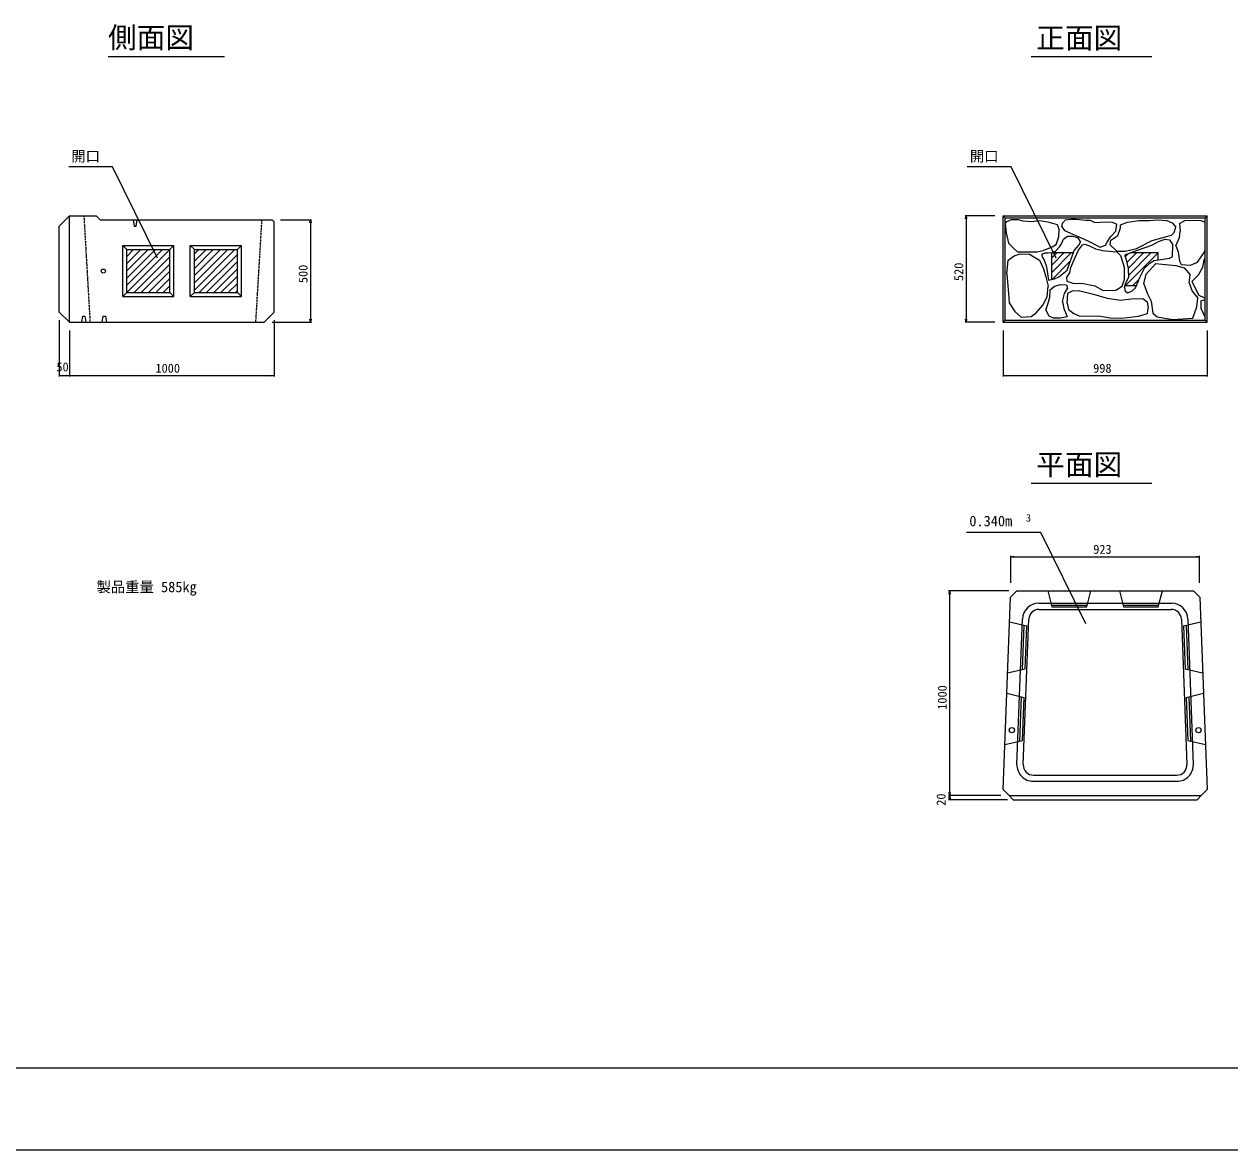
# Model space of a CAD drawing. Units: millimetres on the paper. Extents: x -6 to 835, y 0 to 594.
# Drawn here: x 282.5 to 577, y 0.4 to 275.4 of the extents above; entities that cross this region are included whole.
import ezdxf
from ezdxf.enums import TextEntityAlignment as Align

# ---------------------------------------------------------------- set-up
doc = ezdxf.new("R2010")
doc.units = ezdxf.units.MM
doc.linetypes.add('USER1', pattern=[0.375, 0.25, -0.125])
for name, color, linetype, lineweight in [('0_2', 7, 'Continuous', 18), ('D-STR-DIM（寸法）', 7, 'Continuous', 18), ('D-STR-STRn（構造物）', 7, 'Continuous', 18), ('D-STR-TXT（文字）', 2, 'Continuous', 18), ('D-STR（構造物外形線）', 1, 'Continuous', 18), ('D-TTL(外枠）', 2, 'Continuous', 18), ('D-TTL-LINE（枠内）', 2, 'Continuous', 18), ('DEFPOINTS_3', 8, 'Continuous', 18)]:
    doc.layers.add(name, color=color, linetype=linetype, lineweight=lineweight)
doc.layers.add('D-TTL-TXT（文字）', color=7, linetype='Continuous')
doc.styles.add('ＭＳ ゴシック', font='')
doc.styles.get('ＭＳ ゴシック').set_extended_font_data('MS Gothic')

msp = doc.modelspace()

# ---------------------------------------------------------------- linework, layer by layer
at = {"layer": '0_2'}
for p, q in [((352.294, 226.863), (352.419, 227.613)), ((352.419, 227.613), (352.544, 226.863)), ((512.419, 227.863), (512.544, 228.613)), ((512.544, 228.613), (512.669, 227.863)), ((352.419, 202.613), (352.294, 203.363)), ((352.544, 203.363), (352.419, 202.613)), ((512.544, 202.613), (512.419, 203.363)), ((512.669, 203.363), (512.544, 202.613)), ((291.07, 189.575), (291.82, 189.7)), ((291.82, 189.45), (291.07, 189.575)), ((292.82, 189.7), (293.57, 189.575)), ((293.57, 189.575), (292.82, 189.45)), ((293.57, 189.575), (294.32, 189.7)), ((294.32, 189.45), (293.57, 189.575)), ((342.82, 189.7), (343.57, 189.575)), ((343.57, 189.575), (342.82, 189.45)), ((521.554, 189.575), (522.304, 189.7)), ((522.304, 189.45), (521.554, 189.575)), ((570.679, 189.7), (571.429, 189.575)), ((571.429, 189.575), (570.679, 189.45)), ((523.429, 145.335), (524.179, 145.46)), ((524.179, 145.21), (523.429, 145.335)), ((568.804, 145.46), (569.554, 145.335)), ((569.554, 145.335), (568.804, 145.21)), ((508.383, 136.219), (508.508, 136.969)), ((508.508, 136.969), (508.633, 136.219)), ((508.508, 86.969), (508.383, 87.719)), ((508.383, 86.219), (508.508, 86.969)), ((508.508, 85.969), (508.383, 86.719)), ((508.633, 87.719), (508.508, 86.969)), ((508.508, 86.969), (508.633, 86.219)), ((508.633, 86.719), (508.508, 85.969))]:
    msp.add_line(p, q, dxfattribs=at)
at = {"layer": '0_2', "color": 9}
for p, q in [((352.419, 227.613), (352.419, 227.513)), ((512.544, 228.613), (512.544, 228.513)), ((352.419, 202.613), (352.419, 202.713)), ((512.544, 202.613), (512.544, 202.713)), ((291.07, 189.575), (291.17, 189.575)), ((293.57, 189.575), (293.47, 189.575)), ((293.57, 189.575), (293.67, 189.575)), ((343.57, 189.575), (343.47, 189.575)), ((521.554, 189.575), (521.654, 189.575)), ((571.429, 189.575), (571.329, 189.575)), ((523.429, 145.335), (523.529, 145.335)), ((569.554, 145.335), (569.454, 145.335)), ((508.508, 136.969), (508.508, 136.869)), ((508.508, 86.969), (508.508, 87.069)), ((508.508, 86.969), (508.508, 86.869)), ((508.508, 85.969), (508.508, 86.069))]:
    msp.add_line(p, q, dxfattribs=at)
at = {"layer": 'D-STR-DIM（寸法）'}
for p, q in [((345.07, 227.613), (352.669, 227.613)), ((352.419, 227.513), (352.419, 202.713)), ((519.554, 228.613), (512.294, 228.613)), ((512.544, 228.513), (512.544, 202.713)), ((291.07, 203.113), (291.07, 189.325)), ((293.57, 200.613), (293.57, 189.325)), ((293.57, 200.613), (293.57, 189.325)), ((343.07, 202.613), (352.669, 202.613)), ((343.57, 203.113), (343.57, 189.325)), ((519.554, 202.613), (512.294, 202.613)), ((521.554, 200.613), (521.554, 189.325)), ((571.429, 200.613), (571.429, 189.325)), ((291.17, 189.575), (293.47, 189.575)), ((293.67, 189.575), (343.47, 189.575)), ((521.654, 189.575), (571.329, 189.575)), ((523.429, 138.969), (523.429, 145.585)), ((523.529, 145.335), (569.454, 145.335)), ((569.554, 138.969), (569.554, 145.585)), ((522.929, 136.969), (508.258, 136.969)), ((508.508, 136.869), (508.508, 87.069)), ((521.054, 86.969), (508.258, 86.969)), ((521.054, 86.969), (508.258, 86.969)), ((522.656, 85.969), (508.258, 85.969)), ((508.508, 86.869), (508.508, 86.069))]:
    msp.add_line(p, q, dxfattribs=at)
at = {"layer": 'D-STR-STRn（構造物）'}
for p, q in [((307.57, 218.707), (309.226, 220.363)), ((307.57, 216.939), (310.993, 220.363)), ((307.57, 215.171), (312.761, 220.363)), ((307.57, 213.403), (314.529, 220.363)), ((307.57, 211.636), (316.297, 220.363)), ((307.57, 209.868), (318.065, 220.363)), ((309.332, 209.863), (318.07, 218.6)), ((324.07, 219.297), (325.136, 220.363)), ((324.07, 217.529), (326.903, 220.363)), ((324.07, 215.761), (328.671, 220.363)), ((324.07, 213.993), (330.439, 220.363)), ((324.07, 212.226), (332.207, 220.363)), ((324.07, 210.458), (333.974, 220.363)), ((325.242, 209.863), (334.57, 219.19)), ((533.479, 218.341), (534.75, 219.613)), ((533.479, 216.574), (536.518, 219.613)), ((533.479, 214.806), (538.285, 219.613)), ((551.4, 218.585), (552.228, 219.414)), ((551.499, 211.613), (559.479, 219.593)), ((551.768, 217.185), (554.195, 219.613)), ((552.092, 215.742), (555.963, 219.613)), ((552.177, 214.059), (557.731, 219.613)), ((311.1, 209.863), (318.07, 216.832)), ((312.868, 209.863), (318.07, 215.064)), ((327.01, 209.863), (334.57, 217.422)), ((328.778, 209.863), (334.57, 215.655)), ((533.532, 213.091), (538.045, 217.605)), ((314.636, 209.863), (318.07, 213.297)), ((330.545, 209.863), (334.57, 213.887)), ((332.313, 209.863), (334.57, 212.119)), ((553.266, 211.613), (554.749, 213.095)), ((316.403, 209.863), (318.07, 211.529)), ((334.081, 209.863), (334.57, 210.351))]:
    msp.add_line(p, q, dxfattribs=at)
at = {"layer": 'D-STR-TXT（文字）'}
for p, q in [((304.1, 240.61), (293.389, 240.61)), ((315.068, 218.258), (304.1, 240.61)), ((523.544, 240.61), (512.833, 240.61)), ((534.512, 218.258), (523.544, 240.61)), ((530.82, 151.286), (512.665, 151.286)), ((541.788, 128.934), (530.82, 151.286))]:
    msp.add_line(p, q, dxfattribs=at)
at = {"layer": 'D-STR（構造物外形線）'}
for p, q in [((291.07, 226.113), (293.57, 228.613)), ((293.57, 202.613), (293.57, 228.613)), ((293.57, 228.613), (300.07, 228.613)), ((300.07, 228.613), (301.07, 227.613)), ((301.07, 227.613), (343.07, 227.613)), ((309.07, 227.613), (309.32, 226.113)), ((309.82, 226.113), (310.07, 227.613)), ((343.07, 227.613), (343.57, 227.113)), ((343.57, 205.113), (343.57, 227.113)), ((521.554, 228.613), (571.429, 228.613)), ((521.554, 202.613), (521.554, 228.613)), ((521.554, 228.613), (522.054, 228.113)), ((522.054, 228.113), (570.929, 228.113)), ((522.054, 203.113), (522.054, 228.113)), ((522.054, 226.685), (522.484, 227.225)), ((522.484, 227.225), (523.593, 227.68)), ((523.593, 227.68), (525.129, 227.68)), ((525.129, 227.68), (526.409, 227.367)), ((526.409, 227.367), (528.471, 227.211)), ((528.471, 227.211), (530.576, 227.438)), ((530.576, 227.438), (532.51, 227.154)), ((532.51, 227.154), (534.786, 226.528)), ((535.945, 225.956), (536.087, 226.809)), ((536.087, 226.809), (536.827, 227.634)), ((536.827, 227.634), (538.135, 227.805)), ((538.135, 227.805), (539.444, 227.776)), ((539.444, 227.776), (541.776, 227.513)), ((541.776, 227.513), (542.8, 227.513)), ((542.8, 227.513), (543.938, 227.001)), ((543.938, 227.001), (546.498, 227.172)), ((546.498, 227.172), (548.204, 227.058)), ((548.204, 227.058), (549.342, 226.603)), ((550.238, 226.432), (551.945, 227.058)), ((551.945, 227.058), (554.732, 227.456)), ((554.732, 227.456), (557.235, 227.456)), ((557.235, 227.456), (559.34, 227.627)), ((559.34, 227.627), (561.559, 227.456)), ((561.559, 227.456), (562.867, 226.887)), ((562.867, 226.887), (563.777, 225.806)), ((564.68, 226.774), (565.989, 227.456)), ((564.68, 226.774), (564.851, 224.839)), ((565.989, 227.456), (567.752, 227.57)), ((567.752, 227.57), (569.857, 227.456)), ((569.857, 227.456), (570.929, 227.089)), ((570.929, 228.113), (571.429, 228.613)), ((570.929, 203.113), (570.929, 228.113)), ((571.429, 202.613), (571.429, 228.613)), ((291.07, 205.113), (291.07, 226.113)), ((309.32, 226.113), (309.82, 226.113)), ((522.054, 226.685), (522.342, 224.438)), ((522.342, 224.438), (522.861, 221.913)), ((534.786, 226.528), (535.241, 225.22)), ((535.184, 223.456), (535.241, 225.22)), ((535.945, 225.956), (536.542, 225.01)), ((536.542, 225.01), (542.117, 222.621)), ((547.849, 222.678), (549.555, 223.815)), ((547.863, 223.531), (549.115, 224.839)), ((549.115, 224.839), (549.342, 226.603)), ((549.555, 223.815), (550.238, 225.693)), ((550.238, 225.693), (550.238, 226.432)), ((557.939, 222.564), (562.661, 223.872)), ((562.661, 223.872), (563.379, 224.498)), ((563.379, 224.498), (563.777, 225.806)), ((564.68, 223.303), (564.851, 224.839)), ((306.57, 221.363), (307.57, 220.363)), ((306.57, 221.363), (319.07, 221.363)), ((306.57, 208.863), (306.57, 221.363)), ((318.07, 220.363), (319.07, 221.363)), ((319.07, 208.863), (319.07, 221.363)), ((323.07, 221.363), (324.07, 220.363)), ((323.07, 221.363), (335.57, 221.363)), ((323.07, 208.863), (323.07, 221.363)), ((334.57, 220.363), (335.57, 221.363)), ((335.57, 208.863), (335.57, 221.363)), ((522.861, 221.913), (524.333, 220.434)), ((531.323, 220.15), (533.57, 221.032)), ((533.57, 221.032), (534.558, 221.579)), ((534.352, 219.979), (535.316, 221.006)), ((534.558, 221.579), (535.184, 223.456)), ((535.316, 221.006), (535.828, 221.803)), ((535.828, 221.803), (536.34, 222.941)), ((536.34, 222.941), (537.307, 223.623)), ((537.307, 223.623), (538.501, 223.68)), ((538.501, 223.68), (539.753, 223.282)), ((538.942, 220.167), (540.037, 221.405)), ((539.753, 223.282), (540.435, 222.144)), ((540.023, 220.228), (540.933, 221.536)), ((540.037, 221.405), (540.435, 222.144)), ((540.933, 221.536), (541.502, 221.65)), ((541.502, 221.65), (542.868, 221.195)), ((542.117, 222.621), (545.303, 220.914)), ((542.868, 221.195), (544.176, 220.512)), ((545.303, 220.914), (546.555, 221.426)), ((546.555, 221.426), (547.01, 222.166)), ((547.01, 222.166), (547.863, 223.531)), ((547.721, 221.497), (547.849, 222.678)), ((547.721, 221.497), (549.307, 219.961)), ((552.784, 219.613), (557.904, 221.458)), ((554.128, 220.63), (557.939, 222.564)), ((557.904, 221.458), (559.553, 222.311)), ((559.553, 222.311), (561.146, 222.937)), ((561.146, 222.937), (562.227, 222.71)), ((562.227, 222.71), (563.023, 221.515)), ((562.967, 218.614), (563.023, 221.515)), ((563.77, 221.312), (564.68, 223.303)), ((563.77, 221.312), (564.339, 219.776)), ((307.57, 209.863), (307.57, 220.363)), ((307.57, 220.363), (318.07, 220.363)), ((318.07, 209.863), (318.07, 220.363)), ((324.07, 209.863), (324.07, 220.363)), ((324.07, 220.363), (334.57, 220.363)), ((334.57, 209.863), (334.57, 220.363)), ((522.818, 217.817), (524.297, 218.841)), ((524.297, 218.841), (525.72, 219.296)), ((524.333, 220.434), (525.072, 219.837)), ((525.072, 219.837), (528.194, 219.808)), ((525.72, 219.296), (528.052, 219.24)), ((528.052, 219.24), (530.498, 217.761)), ((528.194, 219.808), (529.929, 219.808)), ((529.929, 219.808), (531.323, 220.15)), ((531.021, 218.98), (531.238, 219.325)), ((531.021, 218.98), (531.22, 218.411)), ((531.22, 218.411), (531.561, 217.778)), ((531.238, 219.325), (531.835, 219.552)), ((531.835, 219.552), (532.603, 219.538)), ((532.603, 219.538), (533.479, 219.613)), ((533.479, 219.613), (534.352, 219.979)), ((533.479, 219.613), (538.748, 219.613)), ((533.479, 213.079), (533.479, 219.613)), ((537.25, 215.332), (538.942, 220.167)), ((538.146, 215.961), (539.113, 218.294)), ((539.113, 218.294), (540.023, 220.228)), ((544.176, 220.512), (545.826, 220.171)), ((545.826, 220.171), (548.386, 219.901)), ((548.386, 219.901), (549.353, 219.787)), ((549.307, 219.961), (551.397, 220.004)), ((549.353, 219.787), (550.263, 218.934)), ((550.263, 218.934), (550.718, 217.341)), ((551.322, 218.87), (551.607, 219.268)), ((551.322, 218.87), (551.465, 218.344)), ((551.397, 220.004), (554.128, 220.63)), ((551.465, 218.344), (551.61, 217.889)), ((551.607, 219.268), (552.275, 219.424)), ((552.275, 219.424), (552.784, 219.613)), ((552.784, 219.613), (559.479, 219.613)), ((558.416, 217.704), (560.691, 217.988)), ((559.479, 217.837), (559.479, 219.613)), ((560.691, 217.988), (562.17, 218.273)), ((562.17, 218.273), (562.967, 218.614)), ((564.339, 219.776), (564.623, 217.501)), ((569.061, 217.33), (570.824, 219.89)), ((570.654, 217.857), (570.929, 218.192)), ((570.824, 219.89), (570.929, 220.559)), ((522.463, 214.397), (522.818, 217.817)), ((530.498, 217.761), (531.408, 215.67)), ((531.408, 215.67), (531.977, 213.679)), ((531.561, 217.778), (532.187, 216.185)), ((532.187, 216.185), (532.642, 212.886)), ((535.202, 213.739), (537.25, 215.332)), ((537.861, 214.71), (538.146, 215.961)), ((550.718, 217.341), (551.23, 215.805)), ((551.23, 213.131), (551.23, 215.805)), ((551.61, 217.889), (552.094, 215.734)), ((552.094, 215.734), (552.208, 213.437)), ((554.945, 213.551), (556.14, 215.826)), ((556.14, 215.826), (557.392, 217.078)), ((556.492, 214.344), (558.881, 216.961)), ((557.392, 217.078), (558.416, 217.704)), ((558.881, 216.961), (560.442, 216.833)), ((560.442, 216.833), (563.742, 216.491)), ((563.742, 216.491), (565.79, 215.922)), ((564.623, 217.501), (565.079, 216.705)), ((565.079, 216.705), (567.297, 216.591)), ((565.79, 215.922), (567.269, 214.216)), ((567.297, 216.591), (569.061, 217.33)), ((569.288, 214.159), (570.369, 216.093)), ((570.369, 216.093), (570.654, 217.857)), ((522.463, 214.397), (522.875, 209.64)), ((531.977, 213.679), (532.603, 211.403)), ((532.642, 212.886), (534.121, 213.227)), ((534.121, 213.227), (535.202, 213.739)), ((537.065, 213.473), (537.861, 214.71)), ((537.065, 213.473), (537.122, 212.619)), ((537.122, 212.619), (538.829, 212.107)), ((538.829, 212.107), (540.763, 212.164)), ((540.763, 212.164), (543.948, 211.482)), ((550.661, 211.425), (551.23, 213.131)), ((551.212, 211.076), (551.554, 212.242)), ((551.554, 212.242), (552.208, 213.437)), ((553.865, 211.048), (554.945, 213.551)), ((555.98, 212.011), (556.492, 214.344)), ((567.041, 212.282), (567.269, 214.216)), ((567.041, 212.282), (567.724, 210.234)), ((567.695, 212.58), (569.288, 214.159)), ((567.695, 212.58), (569.402, 209.224)), ((306.57, 208.863), (307.57, 209.863)), ((307.57, 209.863), (318.07, 209.863)), ((318.07, 209.863), (319.07, 208.863)), ((323.07, 208.863), (324.07, 209.863)), ((324.07, 209.863), (334.57, 209.863)), ((334.57, 209.863), (335.57, 208.863)), ((522.875, 209.64), (523.046, 207.364)), ((532.319, 208.858), (532.603, 211.403)), ((532.983, 208.723), (533.097, 210.543)), ((533.097, 210.543), (534.121, 211.396)), ((534.121, 211.396), (535.6, 211.851)), ((535.6, 211.851), (537.079, 211.738)), ((536.112, 207.699), (536.567, 209.633)), ((536.567, 209.633), (537.307, 210.884)), ((537.079, 211.738), (537.307, 210.884)), ((537.193, 207.3), (537.364, 209.747)), ((537.364, 209.747), (538.499, 210.327)), ((538.499, 210.327), (539.995, 210.387)), ((539.995, 210.387), (543.636, 209.476)), ((543.636, 209.476), (546.963, 208.481)), ((543.948, 211.482), (545.996, 210.401)), ((545.996, 210.401), (549.068, 210.458)), ((549.068, 210.458), (550.661, 211.425)), ((551.212, 211.076), (551.354, 210.223)), ((551.354, 210.223), (552.009, 209.825)), ((551.369, 211.613), (554.108, 211.613)), ((552.009, 209.825), (553.068, 210.251)), ((553.068, 210.251), (553.865, 211.048)), ((555.98, 212.011), (556.72, 209.679)), ((556.72, 209.679), (557.744, 207.802)), ((567.724, 210.234), (569.089, 208.527)), ((569.402, 209.224), (570.597, 208.655)), ((306.57, 208.863), (319.07, 208.863)), ((323.07, 208.863), (335.57, 208.863)), ((523.046, 207.364), (524.468, 205.217)), ((529.645, 204.876), (531.295, 206.753)), ((531.295, 206.753), (532.319, 208.858)), ((532.016, 205.594), (532.528, 207.016)), ((532.528, 207.016), (532.983, 208.723)), ((536.112, 207.699), (536.397, 205.935)), ((537.193, 207.3), (537.534, 205.708)), ((546.963, 208.481), (550.206, 208.026)), ((550.206, 208.026), (552.937, 208.31)), ((552.937, 208.31), (555.667, 208.424)), ((555.667, 208.424), (556.748, 207.571)), ((556.748, 207.571), (557.033, 206.035)), ((557.744, 207.802), (558.099, 204.794)), ((567.88, 203.621), (568.862, 206.365)), ((568.862, 206.365), (569.089, 208.527)), ((569.957, 207.873), (570.929, 208.159)), ((569.957, 205.882), (569.957, 207.873)), ((570.597, 208.655), (570.929, 208.735)), ((291.07, 205.113), (293.57, 202.613)), ((296.57, 202.613), (296.82, 204.113)), ((296.82, 204.113), (297.32, 204.113)), ((297.32, 204.113), (297.57, 202.613)), ((301.57, 202.613), (301.82, 204.113)), ((301.82, 204.113), (302.32, 204.113)), ((302.32, 204.113), (302.57, 202.613)), ((341.07, 202.613), (343.57, 205.113)), ((524.468, 205.217), (525.947, 203.852)), ((525.947, 203.852), (528.393, 204.022)), ((528.393, 204.022), (529.645, 204.876)), ((532.016, 205.594), (532.699, 204.172)), ((532.699, 204.172), (533.78, 203.717)), ((533.78, 203.717), (535.6, 203.66)), ((535.6, 203.66), (537.25, 204.058)), ((536.397, 205.935), (537.25, 204.058)), ((537.534, 205.708), (538.843, 204.741)), ((538.843, 204.741), (540.151, 204.172)), ((540.151, 204.172), (545.371, 204.101)), ((545.371, 204.101), (547.703, 203.702)), ((547.703, 203.702), (550.49, 203.589)), ((550.49, 203.589), (554.643, 204.101)), ((554.643, 204.101), (556.805, 204.726)), ((556.805, 204.726), (557.033, 206.035)), ((558.099, 204.794), (559.208, 203.969)), ((559.208, 203.969), (563.024, 203.301)), ((563.024, 203.301), (567.88, 203.621)), ((569.957, 205.882), (570.753, 204.061)), ((570.753, 204.061), (570.929, 204.038)), ((293.57, 202.613), (341.07, 202.613)), ((521.554, 202.613), (522.054, 203.113)), ((521.554, 202.613), (571.429, 202.613)), ((522.054, 203.113), (570.929, 203.113)), ((570.929, 203.113), (571.429, 202.613)), ((521.61, 88.468), (523.373, 135.47)), ((523.373, 135.47), (524.929, 136.969)), ((524.929, 136.969), (568.054, 136.969)), ((532.479, 136.969), (533.479, 133.069)), ((541.979, 133.069), (542.979, 136.969)), ((549.979, 136.969), (550.979, 133.069)), ((559.479, 133.069), (560.479, 136.969)), ((568.054, 136.969), (569.61, 135.47)), ((569.61, 135.47), (571.373, 88.468)), ((530.282, 133.969), (562.701, 133.969)), ((533.363, 133.519), (542.094, 133.519)), ((533.479, 133.069), (541.979, 133.069)), ((550.863, 133.519), (559.594, 133.519)), ((550.979, 133.069), (559.479, 133.069)), ((524.953, 94.619), (526.284, 130.119)), ((526.507, 94.563), (527.838, 130.063)), ((530.337, 132.469), (562.646, 132.469)), ((565.144, 130.063), (566.475, 94.563)), ((566.698, 130.119), (568.029, 94.619)), ((523.147, 129.469), (527.373, 128.469)), ((526.323, 117.816), (526.729, 128.621)), ((526.979, 117.969), (527.373, 128.469)), ((565.609, 128.469), (569.835, 129.469)), ((565.609, 128.469), (566.003, 117.969)), ((566.254, 128.621), (566.659, 117.816)), ((522.679, 116.969), (526.979, 117.969)), ((566.003, 117.969), (570.304, 116.969)), ((522.491, 111.969), (526.717, 110.969)), ((566.266, 110.969), (570.491, 111.969)), ((525.667, 100.316), (526.072, 111.121)), ((526.323, 100.469), (526.717, 110.969)), ((566.266, 110.969), (566.659, 100.469)), ((566.91, 111.121), (567.315, 100.316)), ((522.022, 99.469), (526.323, 100.469)), ((566.659, 100.469), (570.96, 99.469)), ((529.005, 91.969), (563.977, 91.969)), ((521.61, 88.468), (523.054, 86.969)), ((528.95, 90.469), (564.032, 90.469)), ((569.929, 86.969), (571.373, 88.468)), ((523.054, 86.969), (569.929, 86.969)), ((523.054, 86.969), (524.054, 85.969)), ((524.054, 85.969), (568.929, 85.969)), ((568.929, 85.969), (569.929, 86.969))]:
    msp.add_line(p, q, dxfattribs=at)
at = {"layer": 'D-STR（構造物外形線）', "linetype": 'USER1'}
for p, q in [((297.07, 228.613), (298.57, 202.613)), ((339.07, 202.613), (340.57, 227.613))]:
    msp.add_line(p, q, dxfattribs=at)
at = {"layer": 'D-STR（構造物外形線）'}
for centre, radius in [((301.82, 215.113), 0.5), ((523.71, 102.969), 0.637), ((569.273, 102.969), 0.637)]:
    msp.add_circle(centre, radius, dxfattribs=at)
for centre, radius, start, end in [((530.282, 129.969), 4, 90, 177.85306), ((562.701, 129.969), 4, 2.14694, 90), ((530.337, 129.969), 2.5, 90, 177.85206), ((562.646, 129.969), 2.5, 2.14794, 90), ((528.95, 94.469), 4, 177.85234, 270), ((529.005, 94.469), 2.5, 177.8532, 270), ((563.977, 94.469), 2.5, 270, 2.14794), ((564.032, 94.469), 4, 270, 2.14766)]:
    msp.add_arc(centre, radius, start, end, dxfattribs=at)
at = {"layer": 'D-TTL(外枠）'}
msp.add_line((814.155, 20.437), (19.155, 20.437), dxfattribs=at)
at = {"layer": 'D-TTL-LINE（枠内）'}
for p, q in [((303.034, 267.563), (331.378, 267.563)), ((528.457, 267.563), (557.932, 267.563)), ((528.457, 163.341), (557.932, 163.341))]:
    msp.add_line(p, q, dxfattribs=at)
at = {"layer": 'DEFPOINTS_3'}
msp.add_line((-5.845, 0.437), (835.155, 0.437), dxfattribs=at)

# ---------------------------------------------------------------- texts
at = {"layer": 'D-STR-STRn（構造物）', "style": 'ＭＳ ゴシック'}
for s, p in [('500', (352.369, 212.181)), ('520', (512.494, 212.681)), ('1000', (508.458, 107.956)), ('20', (508.183, 84.504))]:
    msp.add_text(s, height=2.199, rotation=90, dxfattribs=at).set_placement(p, align=Align.BOTTOM_LEFT)
for s, p in [('50', (290.363, 189.947)), ('1000', (314.557, 189.625)), ('998', (543.567, 189.625)), ('923', (543.583, 145.385))]:
    msp.add_text(s, height=2.199, dxfattribs=at).set_placement(p, align=Align.BOTTOM_LEFT)
at = {"layer": 'D-STR-TXT（文字）', "color": 7, "style": 'ＭＳ ゴシック'}
for s, height, p in [('開口', 2.566, (294.01, 241.116)), ('開口', 2.566, (513.454, 241.116)), ('0.340m', 2.566, (513.324, 152.009)), ('3', 1.833, (527.161, 153.369)), ('製品重量 585kg', 2.566, (300.16, 135.902))]:
    msp.add_text(s, height=height, dxfattribs=at).set_placement(p, align=Align.BOTTOM_LEFT)
at = {"layer": 'D-TTL-TXT（文字）', "style": 'ＭＳ ゴシック'}
for s, p in [('側面図', (302.979, 268.058)), ('正面図', (529.657, 267.947)), ('平面図', (529.657, 163.724))]:
    msp.add_text(s, height=5.132, dxfattribs=at).set_placement(p, align=Align.BOTTOM_LEFT)

doc.saveas('drawing.dxf')
